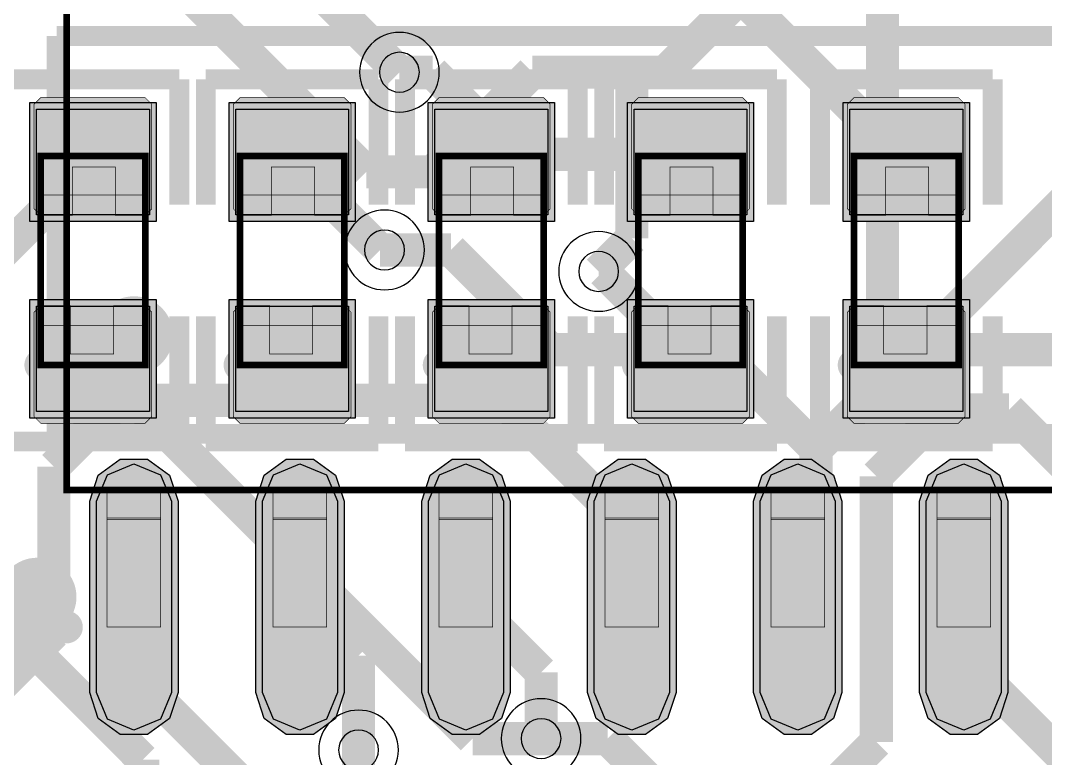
# Model space of a CAD drawing. Header units: millimetres. Extents: x -0.1 to 51.1, y -7.6 to 37.6.
# Drawn here: x 37.22 to 45.06, y 19.85 to 25.5 of the extents above; entities that cross this region are included whole.
import ezdxf

# ---------------------------------------------------------------- set-up
doc = ezdxf.new("R2010")
doc.units = ezdxf.units.MM
doc.header["$MEASUREMENT"] = 0
for name, color, linetype, true_color in [('Bottom-Layer', 7, 'Continuous', 0x0000ff), ('Bottom-Paste-Mask-Layer', 7, 'Continuous', 0x800000), ('Bottom-Silkscreen-Layer', 7, 'Continuous', 0x66cc33), ('Bottom-Solder-Mask-Layer', 7, 'Continuous', 0xaa00ff), ('Component-Marking-Layer', 7, 'Continuous', 0x66ffcc), ('Component-Shape-Layer', 7, 'Continuous', 0x00cccc), ('Document-Layer', 7, 'Continuous', 0xffffff), ('Hole-Layer', 7, 'Continuous', 0x222222), ('Multi-Layer', 7, 'Continuous', 0xc0c0c0), ('Pin-Floating-Layer', 7, 'Continuous', 0xff99ff), ('Pin-Soldering-Layer', 7, 'Continuous', 0xcc9999), ('Top-Layer', 7, 'Continuous', 0xff0000), ('Top-Paste-Mask-Layer', 7, 'Continuous', 0x808080), ('Top-Silkscreen-Layer', 7, 'Continuous', 0xffcc00), ('Top-Solder-Mask-Layer', 7, 'Continuous', 0x800080)]:
    doc.layers.add(name, color=color, linetype=linetype, true_color=true_color)

msp = doc.modelspace()

# ---------------------------------------------------------------- hatches: boundary and pattern name
at = {"layer": 'Bottom-Layer'}
for points in [[(38.2063, 24.0125), (37.3423, 24.0125), (37.3423, 24.819), (38.2063, 24.819)], [(39.7303, 24.0125), (38.8663, 24.0125), (38.8663, 24.819), (39.7303, 24.819)], [(41.2543, 24.0125), (40.3903, 24.0125), (40.3903, 24.819), (41.2543, 24.819)], [(42.7783, 24.0125), (41.9143, 24.0125), (41.9143, 24.819), (42.7783, 24.819)], [(44.4293, 24.0125), (43.5653, 24.0125), (43.5653, 24.819), (44.4293, 24.819)], [(38.2063, 22.5058), (37.3423, 22.5058), (37.3423, 23.3123), (38.2063, 23.3123)], [(39.7303, 22.5058), (38.8663, 22.5058), (38.8663, 23.3123), (39.7303, 23.3123)], [(41.2543, 22.5058), (40.3903, 22.5058), (40.3903, 23.3123), (41.2543, 23.3123)], [(42.7783, 22.5058), (41.9143, 22.5058), (41.9143, 23.3123), (42.7783, 23.3123)], [(44.4293, 22.5058), (43.5653, 22.5058), (43.5653, 23.3123), (44.4293, 23.3123)]]:
    msp.add_hatch(color=256, dxfattribs=at).paths.add_polyline_path(points)
at = {"layer": 'Bottom-Paste-Mask-Layer'}
for points in [[(38.2243, 24.8574), (38.2243, 24.0574), (38.1743, 24.0074), (37.9463, 24.0074), (37.9463, 24.3774), (37.6163, 24.3774), (37.6163, 24.0074), (37.3743, 24.0074), (37.3243, 24.0574), (37.3243, 24.8574), (37.3743, 24.9074), (38.1743, 24.9074)], [(38.2243, 24.8574), (38.2243, 24.0574), (38.1743, 24.0074), (37.9463, 24.0074), (37.9463, 24.3774), (37.6163, 24.3774), (37.6163, 24.0074), (37.3743, 24.0074), (37.3243, 24.0574), (37.3243, 24.8574), (37.3743, 24.9074), (38.1743, 24.9074)], [(39.7483, 24.8574), (39.7483, 24.0574), (39.6983, 24.0074), (39.4703, 24.0074), (39.4703, 24.3774), (39.1403, 24.3774), (39.1403, 24.0074), (38.8983, 24.0074), (38.8483, 24.0574), (38.8483, 24.8574), (38.8983, 24.9074), (39.6983, 24.9074)], [(39.7483, 24.8574), (39.7483, 24.0574), (39.6983, 24.0074), (39.4703, 24.0074), (39.4703, 24.3774), (39.1403, 24.3774), (39.1403, 24.0074), (38.8983, 24.0074), (38.8483, 24.0574), (38.8483, 24.8574), (38.8983, 24.9074), (39.6983, 24.9074)], [(41.2723, 24.8574), (41.2723, 24.0574), (41.2223, 24.0074), (40.9943, 24.0074), (40.9943, 24.3774), (40.6643, 24.3774), (40.6643, 24.0074), (40.4223, 24.0074), (40.3723, 24.0574), (40.3723, 24.8574), (40.4223, 24.9074), (41.2223, 24.9074)], [(41.2723, 24.8574), (41.2723, 24.0574), (41.2223, 24.0074), (40.9943, 24.0074), (40.9943, 24.3774), (40.6643, 24.3774), (40.6643, 24.0074), (40.4223, 24.0074), (40.3723, 24.0574), (40.3723, 24.8574), (40.4223, 24.9074), (41.2223, 24.9074)], [(42.7963, 24.8574), (42.7963, 24.0574), (42.7463, 24.0074), (42.5183, 24.0074), (42.5183, 24.3774), (42.1883, 24.3774), (42.1883, 24.0074), (41.9463, 24.0074), (41.8963, 24.0574), (41.8963, 24.8574), (41.9463, 24.9074), (42.7463, 24.9074)], [(42.7963, 24.8574), (42.7963, 24.0574), (42.7463, 24.0074), (42.5183, 24.0074), (42.5183, 24.3774), (42.1883, 24.3774), (42.1883, 24.0074), (41.9463, 24.0074), (41.8963, 24.0574), (41.8963, 24.8574), (41.9463, 24.9074), (42.7463, 24.9074)], [(44.4473, 24.8574), (44.4473, 24.0574), (44.3973, 24.0074), (44.1693, 24.0074), (44.1693, 24.3774), (43.8393, 24.3774), (43.8393, 24.0074), (43.5973, 24.0074), (43.5473, 24.0574), (43.5473, 24.8574), (43.5973, 24.9074), (44.3973, 24.9074)], [(44.4473, 24.8574), (44.4473, 24.0574), (44.3973, 24.0074), (44.1693, 24.0074), (44.1693, 24.3774), (43.8393, 24.3774), (43.8393, 24.0074), (43.5973, 24.0074), (43.5473, 24.0574), (43.5473, 24.8574), (43.5973, 24.9074), (44.3973, 24.9074)], [(37.3243, 22.4674), (37.3243, 23.2674), (37.3743, 23.3174), (37.6023, 23.3174), (37.6023, 22.9474), (37.9323, 22.9474), (37.9323, 23.3174), (38.1743, 23.3174), (38.2243, 23.2674), (38.2243, 22.4674), (38.1743, 22.4174), (37.3743, 22.4174)], [(37.3243, 22.4674), (37.3243, 23.2674), (37.3743, 23.3174), (37.6023, 23.3174), (37.6023, 22.9474), (37.9323, 22.9474), (37.9323, 23.3174), (38.1743, 23.3174), (38.2243, 23.2674), (38.2243, 22.4674), (38.1743, 22.4174), (37.3743, 22.4174)], [(38.8483, 22.4674), (38.8483, 23.2674), (38.8983, 23.3174), (39.1263, 23.3174), (39.1263, 22.9474), (39.4563, 22.9474), (39.4563, 23.3174), (39.6983, 23.3174), (39.7483, 23.2674), (39.7483, 22.4674), (39.6983, 22.4174), (38.8983, 22.4174)], [(38.8483, 22.4674), (38.8483, 23.2674), (38.8983, 23.3174), (39.1263, 23.3174), (39.1263, 22.9474), (39.4563, 22.9474), (39.4563, 23.3174), (39.6983, 23.3174), (39.7483, 23.2674), (39.7483, 22.4674), (39.6983, 22.4174), (38.8983, 22.4174)], [(40.3723, 22.4674), (40.3723, 23.2674), (40.4223, 23.3174), (40.6503, 23.3174), (40.6503, 22.9474), (40.9803, 22.9474), (40.9803, 23.3174), (41.2223, 23.3174), (41.2723, 23.2674), (41.2723, 22.4674), (41.2223, 22.4174), (40.4223, 22.4174)], [(40.3723, 22.4674), (40.3723, 23.2674), (40.4223, 23.3174), (40.6503, 23.3174), (40.6503, 22.9474), (40.9803, 22.9474), (40.9803, 23.3174), (41.2223, 23.3174), (41.2723, 23.2674), (41.2723, 22.4674), (41.2223, 22.4174), (40.4223, 22.4174)], [(41.8963, 22.4674), (41.8963, 23.2674), (41.9463, 23.3174), (42.1743, 23.3174), (42.1743, 22.9474), (42.5043, 22.9474), (42.5043, 23.3174), (42.7463, 23.3174), (42.7963, 23.2674), (42.7963, 22.4674), (42.7463, 22.4174), (41.9463, 22.4174)], [(41.8963, 22.4674), (41.8963, 23.2674), (41.9463, 23.3174), (42.1743, 23.3174), (42.1743, 22.9474), (42.5043, 22.9474), (42.5043, 23.3174), (42.7463, 23.3174), (42.7963, 23.2674), (42.7963, 22.4674), (42.7463, 22.4174), (41.9463, 22.4174)], [(43.5473, 22.4674), (43.5473, 23.2674), (43.5973, 23.3174), (43.8253, 23.3174), (43.8253, 22.9474), (44.1553, 22.9474), (44.1553, 23.3174), (44.3973, 23.3174), (44.4473, 23.2674), (44.4473, 22.4674), (44.3973, 22.4174), (43.5973, 22.4174)], [(43.5473, 22.4674), (43.5473, 23.2674), (43.5973, 23.3174), (43.8253, 23.3174), (43.8253, 22.9474), (44.1553, 22.9474), (44.1553, 23.3174), (44.3973, 23.3174), (44.4473, 23.2674), (44.4473, 22.4674), (44.3973, 22.4174), (43.5973, 22.4174)]]:
    msp.add_hatch(color=256, dxfattribs=at).paths.add_polyline_path(points)
at = {"layer": 'Bottom-Solder-Mask-Layer'}
for points in [[(38.2571, 23.9617), (37.2915, 23.9617), (37.2915, 24.8698), (38.2571, 24.8698)], [(39.7811, 23.9617), (38.8155, 23.9617), (38.8155, 24.8698), (39.7811, 24.8698)], [(41.3051, 23.9617), (40.3395, 23.9617), (40.3395, 24.8698), (41.3051, 24.8698)], [(42.8291, 23.9617), (41.8635, 23.9617), (41.8635, 24.8698), (42.8291, 24.8698)], [(44.4801, 23.9617), (43.5145, 23.9617), (43.5145, 24.8698), (44.4801, 24.8698)], [(38.2571, 22.455), (37.2915, 22.455), (37.2915, 23.3631), (38.2571, 23.3631)], [(39.7811, 22.455), (38.8155, 22.455), (38.8155, 23.3631), (39.7811, 23.3631)], [(41.3051, 22.455), (40.3395, 22.455), (40.3395, 23.3631), (41.3051, 23.3631)], [(42.8291, 22.455), (41.8635, 22.455), (41.8635, 23.3631), (42.8291, 23.3631)], [(44.4801, 22.455), (43.5145, 22.455), (43.5145, 23.3631), (44.4801, 23.3631)]]:
    msp.add_hatch(color=256, dxfattribs=at).paths.add_polyline_path(points)
at = {"layer": 'Component-Marking-Layer'}
for points in [[(37.3143, 22.8623, 1), (37.4342, 22.8623, 1)], [(37.3143, 22.8623, 1), (37.4342, 22.8623, 1)], [(38.8383, 22.8623, 1), (38.9582, 22.8623, 1)], [(38.8383, 22.8623, 1), (38.9582, 22.8623, 1)], [(40.3623, 22.8623, 1), (40.4822, 22.8623, 1)], [(40.3623, 22.8623, 1), (40.4822, 22.8623, 1)], [(41.8863, 22.8623, 1), (42.0062, 22.8623, 1)], [(41.8863, 22.8623, 1), (42.0062, 22.8623, 1)], [(43.5373, 22.8623, 1), (43.6572, 22.8623, 1)], [(43.5373, 22.8623, 1), (43.6572, 22.8623, 1)], [(37.5123, 20.8574, 1), (37.6322, 20.8574, 1)], [(37.5123, 20.8574, 1), (37.6322, 20.8574, 1)]]:
    msp.add_hatch(color=256, dxfattribs=at).paths.add_polyline_path(points)
at = {"layer": 'Pin-Floating-Layer'}
for points in [[(37.8824, 21.6824), (37.8824, 21.9174), (38.2924, 21.9174), (38.2924, 21.6824)], [(37.8824, 21.6824), (37.8824, 21.9174), (38.2924, 21.9174), (38.2924, 21.6824)], [(39.1524, 21.6824), (39.1524, 21.9174), (39.5624, 21.9174), (39.5624, 21.6824)], [(39.1524, 21.6824), (39.1524, 21.9174), (39.5624, 21.9174), (39.5624, 21.6824)], [(40.4224, 21.6824), (40.4224, 21.9174), (40.8324, 21.9174), (40.8324, 21.6824)], [(40.4224, 21.6824), (40.4224, 21.9174), (40.8324, 21.9174), (40.8324, 21.6824)], [(41.6924, 21.6824), (41.6924, 21.9174), (42.1024, 21.9174), (42.1024, 21.6824)], [(41.6924, 21.6824), (41.6924, 21.9174), (42.1024, 21.9174), (42.1024, 21.6824)], [(42.9624, 21.6824), (42.9624, 21.9174), (43.3724, 21.9174), (43.3724, 21.6824)], [(42.9624, 21.6824), (42.9624, 21.9174), (43.3724, 21.9174), (43.3724, 21.6824)], [(44.2324, 21.6824), (44.2324, 21.9174), (44.6424, 21.9174), (44.6424, 21.6824)], [(44.2324, 21.6824), (44.2324, 21.9174), (44.6424, 21.9174), (44.6424, 21.6824)]]:
    msp.add_hatch(color=256, dxfattribs=at).paths.add_polyline_path(points)
at = {"layer": 'Pin-Soldering-Layer'}
for points in [[(37.3743, 24.4624), (38.1743, 24.4624), (38.1743, 24.1624), (37.3743, 24.1624)], [(37.3743, 24.4624), (38.1743, 24.4624), (38.1743, 24.1624), (37.3743, 24.1624)], [(38.8983, 24.4624), (39.6983, 24.4624), (39.6983, 24.1624), (38.8983, 24.1624)], [(38.8983, 24.4624), (39.6983, 24.4624), (39.6983, 24.1624), (38.8983, 24.1624)], [(40.4223, 24.4624), (41.2223, 24.4624), (41.2223, 24.1624), (40.4223, 24.1624)], [(40.4223, 24.4624), (41.2223, 24.4624), (41.2223, 24.1624), (40.4223, 24.1624)], [(41.9463, 24.4624), (42.7463, 24.4624), (42.7463, 24.1624), (41.9463, 24.1624)], [(41.9463, 24.4624), (42.7463, 24.4624), (42.7463, 24.1624), (41.9463, 24.1624)], [(43.5973, 24.4624), (44.3973, 24.4624), (44.3973, 24.1624), (43.5973, 24.1624)], [(43.5973, 24.4624), (44.3973, 24.4624), (44.3973, 24.1624), (43.5973, 24.1624)], [(37.3743, 22.8624), (38.1743, 22.8624), (38.1743, 23.1624), (37.3743, 23.1624)], [(37.3743, 22.8624), (38.1743, 22.8624), (38.1743, 23.1624), (37.3743, 23.1624)], [(38.8983, 22.8624), (39.6983, 22.8624), (39.6983, 23.1624), (38.8983, 23.1624)], [(38.8983, 22.8624), (39.6983, 22.8624), (39.6983, 23.1624), (38.8983, 23.1624)], [(40.4223, 22.8624), (41.2223, 22.8624), (41.2223, 23.1624), (40.4223, 23.1624)], [(40.4223, 22.8624), (41.2223, 22.8624), (41.2223, 23.1624), (40.4223, 23.1624)], [(41.9463, 22.8624), (42.7463, 22.8624), (42.7463, 23.1624), (41.9463, 23.1624)], [(41.9463, 22.8624), (42.7463, 22.8624), (42.7463, 23.1624), (41.9463, 23.1624)], [(43.5973, 22.8624), (44.3973, 22.8624), (44.3973, 23.1624), (43.5973, 23.1624)], [(43.5973, 22.8624), (44.3973, 22.8624), (44.3973, 23.1624), (43.5973, 23.1624)], [(37.8824, 20.8574), (37.8824, 21.6924), (38.2924, 21.6924), (38.2924, 20.8574)], [(37.8824, 20.8574), (37.8824, 21.6924), (38.2924, 21.6924), (38.2924, 20.8574)], [(39.1524, 20.8574), (39.1524, 21.6924), (39.5624, 21.6924), (39.5624, 20.8574)], [(39.1524, 20.8574), (39.1524, 21.6924), (39.5624, 21.6924), (39.5624, 20.8574)], [(40.4224, 20.8574), (40.4224, 21.6924), (40.8324, 21.6924), (40.8324, 20.8574)], [(40.4224, 20.8574), (40.4224, 21.6924), (40.8324, 21.6924), (40.8324, 20.8574)], [(41.6924, 20.8574), (41.6924, 21.6924), (42.1024, 21.6924), (42.1024, 20.8574)], [(41.6924, 20.8574), (41.6924, 21.6924), (42.1024, 21.6924), (42.1024, 20.8574)], [(42.9624, 20.8574), (42.9624, 21.6924), (43.3724, 21.6924), (43.3724, 20.8574)], [(42.9624, 20.8574), (42.9624, 21.6924), (43.3724, 21.6924), (43.3724, 20.8574)], [(44.2324, 20.8574), (44.2324, 21.6924), (44.6424, 21.6924), (44.6424, 20.8574)], [(44.2324, 20.8574), (44.2324, 21.6924), (44.6424, 21.6924), (44.6424, 20.8574)]]:
    msp.add_hatch(color=256, dxfattribs=at).paths.add_polyline_path(points)
at = {"layer": 'Top-Layer'}
for points in [[(38.3744, 20.3563), (38.2903, 20.1533), (38.0874, 20.0693), (37.8844, 20.1533), (37.8004, 20.3563), (37.8004, 21.8203), (37.8844, 22.0232), (38.0874, 22.1073), (38.2903, 22.0232), (38.3744, 21.8203)], [(39.6444, 20.3563), (39.5603, 20.1533), (39.3574, 20.0693), (39.1544, 20.1533), (39.0704, 20.3563), (39.0704, 21.8203), (39.1544, 22.0232), (39.3574, 22.1073), (39.5603, 22.0232), (39.6444, 21.8203)], [(40.9144, 20.3563), (40.8303, 20.1533), (40.6274, 20.0693), (40.4245, 20.1533), (40.3404, 20.3563), (40.3404, 21.8203), (40.4245, 22.0232), (40.6274, 22.1073), (40.8303, 22.0232), (40.9144, 21.8203)], [(42.1844, 20.3563), (42.1003, 20.1533), (41.8974, 20.0693), (41.6945, 20.1533), (41.6104, 20.3563), (41.6104, 21.8203), (41.6945, 22.0232), (41.8974, 22.1073), (42.1003, 22.0232), (42.1844, 21.8203)], [(43.4544, 20.3563), (43.3703, 20.1533), (43.1674, 20.0693), (42.9645, 20.1533), (42.8804, 20.3563), (42.8804, 21.8203), (42.9645, 22.0232), (43.1674, 22.1073), (43.3703, 22.0232), (43.4544, 21.8203)], [(44.7244, 20.3563), (44.6403, 20.1533), (44.4374, 20.0693), (44.2345, 20.1533), (44.1504, 20.3563), (44.1504, 21.8203), (44.2345, 22.0232), (44.4374, 22.1073), (44.6403, 22.0232), (44.7244, 21.8203)]]:
    msp.add_hatch(color=256, dxfattribs=at).paths.add_polyline_path(points)
at = {"layer": 'Top-Paste-Mask-Layer'}
for points in [[(38.3744, 20.3563), (38.2903, 20.1533), (38.0874, 20.0693), (37.8844, 20.1533), (37.8004, 20.3563), (37.8004, 21.8203), (37.8844, 22.0232), (38.0874, 22.1073), (38.2903, 22.0232), (38.3744, 21.8203)], [(39.6444, 20.3563), (39.5603, 20.1533), (39.3574, 20.0693), (39.1544, 20.1533), (39.0704, 20.3563), (39.0704, 21.8203), (39.1544, 22.0232), (39.3574, 22.1073), (39.5603, 22.0232), (39.6444, 21.8203)], [(40.9144, 20.3563), (40.8303, 20.1533), (40.6274, 20.0693), (40.4245, 20.1533), (40.3404, 20.3563), (40.3404, 21.8203), (40.4245, 22.0232), (40.6274, 22.1073), (40.8303, 22.0232), (40.9144, 21.8203)], [(42.1844, 20.3563), (42.1003, 20.1533), (41.8974, 20.0693), (41.6945, 20.1533), (41.6104, 20.3563), (41.6104, 21.8203), (41.6945, 22.0232), (41.8974, 22.1073), (42.1003, 22.0232), (42.1844, 21.8203)], [(43.4544, 20.3563), (43.3703, 20.1533), (43.1674, 20.0693), (42.9645, 20.1533), (42.8804, 20.3563), (42.8804, 21.8203), (42.9645, 22.0232), (43.1674, 22.1073), (43.3703, 22.0232), (43.4544, 21.8203)], [(44.7244, 20.3563), (44.6403, 20.1533), (44.4374, 20.0693), (44.2345, 20.1533), (44.1504, 20.3563), (44.1504, 21.8203), (44.2345, 22.0232), (44.4374, 22.1073), (44.6403, 22.0232), (44.7244, 21.8203)]]:
    msp.add_hatch(color=256, dxfattribs=at).paths.add_polyline_path(points)
at = {"layer": 'Top-Solder-Mask-Layer'}
for points in [[(38.4254, 20.3563), (38.3608, 20.1576), (38.1918, 20.0348), (37.9829, 20.0348), (37.8139, 20.1576), (37.7494, 20.3563), (37.7494, 21.8203), (37.8139, 22.0189), (37.9829, 22.1417), (38.1918, 22.1417), (38.3608, 22.0189), (38.4254, 21.8203)], [(39.6954, 20.3563), (39.6308, 20.1576), (39.4618, 20.0348), (39.2529, 20.0348), (39.0839, 20.1576), (39.0194, 20.3563), (39.0194, 21.8203), (39.0839, 22.0189), (39.2529, 22.1417), (39.4618, 22.1417), (39.6308, 22.0189), (39.6954, 21.8203)], [(40.9654, 20.3563), (40.9008, 20.1576), (40.7318, 20.0348), (40.5229, 20.0348), (40.3539, 20.1576), (40.2894, 20.3563), (40.2894, 21.8203), (40.3539, 22.0189), (40.5229, 22.1417), (40.7318, 22.1417), (40.9008, 22.0189), (40.9654, 21.8203)], [(42.2354, 20.3563), (42.1708, 20.1576), (42.0018, 20.0348), (41.7929, 20.0348), (41.6239, 20.1576), (41.5594, 20.3563), (41.5594, 21.8203), (41.6239, 22.0189), (41.7929, 22.1417), (42.0018, 22.1417), (42.1708, 22.0189), (42.2354, 21.8203)], [(43.5054, 20.3563), (43.4408, 20.1576), (43.2718, 20.0348), (43.0629, 20.0348), (42.8939, 20.1576), (42.8294, 20.3563), (42.8294, 21.8203), (42.8939, 22.0189), (43.0629, 22.1417), (43.2718, 22.1417), (43.4408, 22.0189), (43.5054, 21.8203)], [(44.7754, 20.3563), (44.7108, 20.1576), (44.5418, 20.0348), (44.3329, 20.0348), (44.1639, 20.1576), (44.0994, 20.3563), (44.0994, 21.8203), (44.1639, 22.0189), (44.3329, 22.1417), (44.5418, 22.1417), (44.7108, 22.0189), (44.7754, 21.8203)]]:
    msp.add_hatch(color=256, dxfattribs=at).paths.add_polyline_path(points)

# ---------------------------------------------------------------- linework, layer by layer
at = {"layer": 'Bottom-Layer', "const_width": 0.254}
for points in [[(42.251, 26.1621), (43.9973, 24.4158)], [(47.2441, 26.1559), (43.9973, 22.9091)], [(40.1194, 25.1025), (40.3734, 25.1025)], [(40.3734, 25.1025), (40.8814, 24.5945)], [(40.8814, 24.5945), (40.8814, 24.4749)], [(40.8814, 24.4749), (40.8223, 24.4158)], [(40.8814, 24.4749), (42.2872, 24.4749)], [(42.2872, 24.4749), (42.3463, 24.4158)], [(35.8693, 22.5108), (37.7743, 24.4158)], [(39.9715, 23.7426), (39.2983, 24.4158)], [(40.0051, 23.7426), (39.9715, 23.7426)], [(41.6434, 23.5785), (41.6769, 23.5785)], [(41.6769, 23.5785), (42.3463, 22.9091)], [(40.679, 20.0044), (37.7743, 22.9091)], [(38.1553, 19.8438), (35.8693, 22.1298)], [(41.2033, 20.0044), (40.679, 20.0044)], [(41.7113, 20.0044), (41.2033, 20.0044)], [(42.4733, 19.2424), (41.7113, 20.0044)], [(39.8063, 19.9174), (39.8063, 19.0818)], [(38.1553, 19.0818), (38.1553, 19.8438)]]:
    msp.add_lwpolyline(points, dxfattribs=at)
at = {"layer": 'Bottom-Layer'}
for points in [[(38.2063, 24.0125), (37.3423, 24.0125), (37.3423, 24.819), (38.2063, 24.819)], [(39.7303, 24.0125), (38.8663, 24.0125), (38.8663, 24.819), (39.7303, 24.819)], [(41.2543, 24.0125), (40.3903, 24.0125), (40.3903, 24.819), (41.2543, 24.819)], [(42.7783, 24.0125), (41.9143, 24.0125), (41.9143, 24.819), (42.7783, 24.819)], [(44.4293, 24.0125), (43.5653, 24.0125), (43.5653, 24.819), (44.4293, 24.819)], [(38.2063, 22.5058), (37.3423, 22.5058), (37.3423, 23.3123), (38.2063, 23.3123)], [(39.7303, 22.5058), (38.8663, 22.5058), (38.8663, 23.3123), (39.7303, 23.3123)], [(41.2543, 22.5058), (40.3903, 22.5058), (40.3903, 23.3123), (41.2543, 23.3123)], [(42.7783, 22.5058), (41.9143, 22.5058), (41.9143, 23.3123), (42.7783, 23.3123)], [(44.4293, 22.5058), (43.5653, 22.5058), (43.5653, 23.3123), (44.4293, 23.3123)]]:
    msp.add_lwpolyline(points, close=True, dxfattribs=at)
at = {"layer": 'Bottom-Paste-Mask-Layer', "const_width": 0.00508}
for points in [[(38.2243, 24.8574), (38.2243, 24.0574), (38.1743, 24.0074), (37.9463, 24.0074), (37.9463, 24.3774), (37.6163, 24.3774), (37.6163, 24.0074), (37.3743, 24.0074), (37.3243, 24.0574), (37.3243, 24.8574), (37.3743, 24.9074), (38.1743, 24.9074)], [(38.2243, 24.8574), (38.2243, 24.0574), (38.1743, 24.0074), (37.9463, 24.0074), (37.9463, 24.3774), (37.6163, 24.3774), (37.6163, 24.0074), (37.3743, 24.0074), (37.3243, 24.0574), (37.3243, 24.8574), (37.3743, 24.9074), (38.1743, 24.9074)], [(39.7483, 24.8574), (39.7483, 24.0574), (39.6983, 24.0074), (39.4703, 24.0074), (39.4703, 24.3774), (39.1403, 24.3774), (39.1403, 24.0074), (38.8983, 24.0074), (38.8483, 24.0574), (38.8483, 24.8574), (38.8983, 24.9074), (39.6983, 24.9074)], [(39.7483, 24.8574), (39.7483, 24.0574), (39.6983, 24.0074), (39.4703, 24.0074), (39.4703, 24.3774), (39.1403, 24.3774), (39.1403, 24.0074), (38.8983, 24.0074), (38.8483, 24.0574), (38.8483, 24.8574), (38.8983, 24.9074), (39.6983, 24.9074)], [(41.2723, 24.8574), (41.2723, 24.0574), (41.2223, 24.0074), (40.9943, 24.0074), (40.9943, 24.3774), (40.6643, 24.3774), (40.6643, 24.0074), (40.4223, 24.0074), (40.3723, 24.0574), (40.3723, 24.8574), (40.4223, 24.9074), (41.2223, 24.9074)], [(41.2723, 24.8574), (41.2723, 24.0574), (41.2223, 24.0074), (40.9943, 24.0074), (40.9943, 24.3774), (40.6643, 24.3774), (40.6643, 24.0074), (40.4223, 24.0074), (40.3723, 24.0574), (40.3723, 24.8574), (40.4223, 24.9074), (41.2223, 24.9074)], [(42.7963, 24.8574), (42.7963, 24.0574), (42.7463, 24.0074), (42.5183, 24.0074), (42.5183, 24.3774), (42.1883, 24.3774), (42.1883, 24.0074), (41.9463, 24.0074), (41.8963, 24.0574), (41.8963, 24.8574), (41.9463, 24.9074), (42.7463, 24.9074)], [(42.7963, 24.8574), (42.7963, 24.0574), (42.7463, 24.0074), (42.5183, 24.0074), (42.5183, 24.3774), (42.1883, 24.3774), (42.1883, 24.0074), (41.9463, 24.0074), (41.8963, 24.0574), (41.8963, 24.8574), (41.9463, 24.9074), (42.7463, 24.9074)], [(44.4473, 24.8574), (44.4473, 24.0574), (44.3973, 24.0074), (44.1693, 24.0074), (44.1693, 24.3774), (43.8393, 24.3774), (43.8393, 24.0074), (43.5973, 24.0074), (43.5473, 24.0574), (43.5473, 24.8574), (43.5973, 24.9074), (44.3973, 24.9074)], [(44.4473, 24.8574), (44.4473, 24.0574), (44.3973, 24.0074), (44.1693, 24.0074), (44.1693, 24.3774), (43.8393, 24.3774), (43.8393, 24.0074), (43.5973, 24.0074), (43.5473, 24.0574), (43.5473, 24.8574), (43.5973, 24.9074), (44.3973, 24.9074)], [(37.3243, 22.4674), (37.3243, 23.2674), (37.3743, 23.3174), (37.6023, 23.3174), (37.6023, 22.9474), (37.9323, 22.9474), (37.9323, 23.3174), (38.1743, 23.3174), (38.2243, 23.2674), (38.2243, 22.4674), (38.1743, 22.4174), (37.3743, 22.4174)], [(37.3243, 22.4674), (37.3243, 23.2674), (37.3743, 23.3174), (37.6023, 23.3174), (37.6023, 22.9474), (37.9323, 22.9474), (37.9323, 23.3174), (38.1743, 23.3174), (38.2243, 23.2674), (38.2243, 22.4674), (38.1743, 22.4174), (37.3743, 22.4174)], [(38.8483, 22.4674), (38.8483, 23.2674), (38.8983, 23.3174), (39.1263, 23.3174), (39.1263, 22.9474), (39.4563, 22.9474), (39.4563, 23.3174), (39.6983, 23.3174), (39.7483, 23.2674), (39.7483, 22.4674), (39.6983, 22.4174), (38.8983, 22.4174)], [(38.8483, 22.4674), (38.8483, 23.2674), (38.8983, 23.3174), (39.1263, 23.3174), (39.1263, 22.9474), (39.4563, 22.9474), (39.4563, 23.3174), (39.6983, 23.3174), (39.7483, 23.2674), (39.7483, 22.4674), (39.6983, 22.4174), (38.8983, 22.4174)], [(40.3723, 22.4674), (40.3723, 23.2674), (40.4223, 23.3174), (40.6503, 23.3174), (40.6503, 22.9474), (40.9803, 22.9474), (40.9803, 23.3174), (41.2223, 23.3174), (41.2723, 23.2674), (41.2723, 22.4674), (41.2223, 22.4174), (40.4223, 22.4174)], [(40.3723, 22.4674), (40.3723, 23.2674), (40.4223, 23.3174), (40.6503, 23.3174), (40.6503, 22.9474), (40.9803, 22.9474), (40.9803, 23.3174), (41.2223, 23.3174), (41.2723, 23.2674), (41.2723, 22.4674), (41.2223, 22.4174), (40.4223, 22.4174)], [(41.8963, 22.4674), (41.8963, 23.2674), (41.9463, 23.3174), (42.1743, 23.3174), (42.1743, 22.9474), (42.5043, 22.9474), (42.5043, 23.3174), (42.7463, 23.3174), (42.7963, 23.2674), (42.7963, 22.4674), (42.7463, 22.4174), (41.9463, 22.4174)], [(41.8963, 22.4674), (41.8963, 23.2674), (41.9463, 23.3174), (42.1743, 23.3174), (42.1743, 22.9474), (42.5043, 22.9474), (42.5043, 23.3174), (42.7463, 23.3174), (42.7963, 23.2674), (42.7963, 22.4674), (42.7463, 22.4174), (41.9463, 22.4174)], [(43.5473, 22.4674), (43.5473, 23.2674), (43.5973, 23.3174), (43.8253, 23.3174), (43.8253, 22.9474), (44.1553, 22.9474), (44.1553, 23.3174), (44.3973, 23.3174), (44.4473, 23.2674), (44.4473, 22.4674), (44.3973, 22.4174), (43.5973, 22.4174)], [(43.5473, 22.4674), (43.5473, 23.2674), (43.5973, 23.3174), (43.8253, 23.3174), (43.8253, 22.9474), (44.1553, 22.9474), (44.1553, 23.3174), (44.3973, 23.3174), (44.4473, 23.2674), (44.4473, 22.4674), (44.3973, 22.4174), (43.5973, 22.4174)]]:
    msp.add_lwpolyline(points, close=True, dxfattribs=at)
at = {"layer": 'Bottom-Silkscreen-Layer', "const_width": 0.1524}
for points in [[(37.1137, 25.0475), (38.4349, 25.0475)], [(37.1137, 25.0475), (38.4349, 25.0475)], [(38.4349, 25.0475), (38.4349, 24.0886)], [(38.4349, 25.0475), (38.4349, 24.0886)], [(38.6377, 24.0886), (38.6377, 25.0475)], [(38.6377, 25.0475), (39.9589, 25.0475)], [(38.6377, 24.0886), (38.6377, 25.0475)], [(38.6377, 25.0475), (39.9589, 25.0475)], [(39.9589, 25.0475), (39.9589, 24.0886)], [(39.9589, 25.0475), (39.9589, 24.0886)], [(40.1617, 24.0886), (40.1617, 25.0475)], [(40.1617, 25.0475), (41.4829, 25.0475)], [(40.1617, 24.0886), (40.1617, 25.0475)], [(40.1617, 25.0475), (41.4829, 25.0475)], [(41.4829, 25.0475), (41.4829, 24.0886)], [(41.4829, 25.0475), (41.4829, 24.0886)], [(41.6857, 24.0886), (41.6857, 25.0475)], [(41.6857, 25.0475), (43.0069, 25.0475)], [(41.6857, 24.0886), (41.6857, 25.0475)], [(41.6857, 25.0475), (43.0069, 25.0475)], [(43.0069, 25.0475), (43.0069, 24.0886)], [(43.0069, 25.0475), (43.0069, 24.0886)], [(43.3367, 24.0886), (43.3367, 25.0475)], [(43.3367, 25.0475), (44.6579, 25.0475)], [(43.3367, 24.0886), (43.3367, 25.0475)], [(43.3367, 25.0475), (44.6579, 25.0475)], [(44.6579, 25.0475), (44.6579, 24.0886)], [(44.6579, 25.0475), (44.6579, 24.0886)], [(38.4349, 22.2773), (38.4349, 23.2362)], [(38.4349, 22.2773), (38.4349, 23.2362)], [(38.6377, 23.2362), (38.6377, 22.2773)], [(38.6377, 23.2362), (38.6377, 22.2773)], [(39.9589, 22.2773), (39.9589, 23.2362)], [(39.9589, 22.2773), (39.9589, 23.2362)], [(40.1617, 23.2362), (40.1617, 22.2773)], [(40.1617, 23.2362), (40.1617, 22.2773)], [(41.4829, 22.2773), (41.4829, 23.2362)], [(41.4829, 22.2773), (41.4829, 23.2362)], [(41.6857, 23.2362), (41.6857, 22.2773)], [(41.6857, 23.2362), (41.6857, 22.2773)], [(43.0069, 22.2773), (43.0069, 23.2362)], [(43.0069, 22.2773), (43.0069, 23.2362)], [(43.3367, 23.2362), (43.3367, 22.2773)], [(43.3367, 23.2362), (43.3367, 22.2773)], [(44.6579, 22.2773), (44.6579, 23.2362)], [(44.6579, 22.2773), (44.6579, 23.2362)], [(37.1137, 22.2773), (38.4349, 22.2773)], [(37.1137, 22.2773), (38.4349, 22.2773)], [(38.6377, 22.2773), (39.9589, 22.2773)], [(38.6377, 22.2773), (39.9589, 22.2773)], [(40.1617, 22.2773), (41.4829, 22.2773)], [(40.1617, 22.2773), (41.4829, 22.2773)], [(41.6857, 22.2773), (43.0069, 22.2773)], [(41.6857, 22.2773), (43.0069, 22.2773)], [(43.3367, 22.2773), (44.6579, 22.2773)], [(43.3367, 22.2773), (44.6579, 22.2773)]]:
    msp.add_lwpolyline(points, dxfattribs=at)
at = {"layer": 'Bottom-Solder-Mask-Layer'}
for points in [[(38.2571, 23.9617), (37.2915, 23.9617), (37.2915, 24.8698), (38.2571, 24.8698)], [(39.7811, 23.9617), (38.8155, 23.9617), (38.8155, 24.8698), (39.7811, 24.8698)], [(41.3051, 23.9617), (40.3395, 23.9617), (40.3395, 24.8698), (41.3051, 24.8698)], [(42.8291, 23.9617), (41.8635, 23.9617), (41.8635, 24.8698), (42.8291, 24.8698)], [(44.4801, 23.9617), (43.5145, 23.9617), (43.5145, 24.8698), (44.4801, 24.8698)], [(38.2571, 22.455), (37.2915, 22.455), (37.2915, 23.3631), (38.2571, 23.3631)], [(39.7811, 22.455), (38.8155, 22.455), (38.8155, 23.3631), (39.7811, 23.3631)], [(41.3051, 22.455), (40.3395, 22.455), (40.3395, 23.3631), (41.3051, 23.3631)], [(42.8291, 22.455), (41.8635, 22.455), (41.8635, 23.3631), (42.8291, 23.3631)], [(44.4801, 22.455), (43.5145, 22.455), (43.5145, 23.3631), (44.4801, 23.3631)]]:
    msp.add_lwpolyline(points, close=True, dxfattribs=at)
at = {"layer": 'Component-Marking-Layer', "const_width": 0.129}
for points in [[(37.3143, 22.8623, 1), (37.4342, 22.8623), (37.4342, 22.8623, 1), (37.3143, 22.8623)], [(37.3143, 22.8623, 1), (37.4342, 22.8623), (37.4342, 22.8623, 1), (37.3143, 22.8623)], [(38.8383, 22.8623, 1), (38.9582, 22.8623), (38.9582, 22.8623, 1), (38.8383, 22.8623)], [(38.8383, 22.8623, 1), (38.9582, 22.8623), (38.9582, 22.8623, 1), (38.8383, 22.8623)], [(40.3623, 22.8623, 1), (40.4822, 22.8623), (40.4822, 22.8623, 1), (40.3623, 22.8623)], [(40.3623, 22.8623, 1), (40.4822, 22.8623), (40.4822, 22.8623, 1), (40.3623, 22.8623)], [(41.8863, 22.8623, 1), (42.0062, 22.8623), (42.0062, 22.8623, 1), (41.8863, 22.8623)], [(41.8863, 22.8623, 1), (42.0062, 22.8623), (42.0062, 22.8623, 1), (41.8863, 22.8623)], [(43.5373, 22.8623, 1), (43.6572, 22.8623), (43.6572, 22.8623, 1), (43.5373, 22.8623)], [(43.5373, 22.8623, 1), (43.6572, 22.8623), (43.6572, 22.8623, 1), (43.5373, 22.8623)], [(37.5123, 20.8574, 1), (37.6322, 20.8574), (37.6322, 20.8574, 1), (37.5123, 20.8574)], [(37.5123, 20.8574, 1), (37.6322, 20.8574), (37.6322, 20.8574, 1), (37.5123, 20.8574)]]:
    msp.add_lwpolyline(points, format="xyb", dxfattribs=at)
at = {"layer": 'Component-Shape-Layer', "const_width": 0.0508}
for points in [[(37.5724, 21.9074), (37.5724, 25.8074), (46.2224, 25.8074), (46.2224, 21.9074)], [(37.5724, 21.9074), (37.5724, 25.8074), (46.2224, 25.8074), (46.2224, 21.9074)], [(37.3743, 22.8624), (38.1743, 22.8624), (38.1743, 24.4624), (37.3743, 24.4624)], [(37.3743, 22.8624), (38.1743, 22.8624), (38.1743, 24.4624), (37.3743, 24.4624)], [(38.8983, 22.8624), (39.6983, 22.8624), (39.6983, 24.4624), (38.8983, 24.4624)], [(38.8983, 22.8624), (39.6983, 22.8624), (39.6983, 24.4624), (38.8983, 24.4624)], [(40.4223, 22.8624), (41.2223, 22.8624), (41.2223, 24.4624), (40.4223, 24.4624)], [(40.4223, 22.8624), (41.2223, 22.8624), (41.2223, 24.4624), (40.4223, 24.4624)], [(41.9463, 22.8624), (42.7463, 22.8624), (42.7463, 24.4624), (41.9463, 24.4624)], [(41.9463, 22.8624), (42.7463, 22.8624), (42.7463, 24.4624), (41.9463, 24.4624)], [(43.5973, 22.8624), (44.3973, 22.8624), (44.3973, 24.4624), (43.5973, 24.4624)], [(43.5973, 22.8624), (44.3973, 22.8624), (44.3973, 24.4624), (43.5973, 24.4624)]]:
    msp.add_lwpolyline(points, close=True, dxfattribs=at)
at = {"layer": 'Document-Layer', "const_width": 0.3}
msp.add_lwpolyline([(37.9373, 20.4573, 1), (38.2375, 20.4573, 1)], format="xyb", close=True, dxfattribs=at)
msp.add_lwpolyline([(37.9373, 20.4573, 1), (38.2375, 20.4573, 1)], format="xyb", close=True, dxfattribs=at)
at = {"layer": 'Hole-Layer'}
for points in [[(39.9669, 25.1025, 1), (40.2719, 25.1025, 1)], [(39.8526, 23.7426, 1), (40.1576, 23.7426, 1)], [(41.4909, 23.5785, 1), (41.7959, 23.5785, 1)], [(41.0508, 20.0044, 1), (41.3558, 20.0044, 1)], [(39.6538, 19.9174, 1), (39.9588, 19.9174, 1)]]:
    msp.add_lwpolyline(points, format="xyb", close=True, dxfattribs=at)
at = {"layer": 'Multi-Layer'}
for points in [[(39.8144, 25.1025, 1), (40.4244, 25.1025, 1)], [(39.7001, 23.7426, 1), (40.3101, 23.7426, 1)], [(41.3384, 23.5785, 1), (41.9484, 23.5785, 1)], [(40.8983, 20.0044, 1), (41.5083, 20.0044, 1)], [(39.5013, 19.9174, 1), (40.1113, 19.9174, 1)]]:
    msp.add_lwpolyline(points, format="xyb", close=True, dxfattribs=at)
at = {"layer": 'Pin-Floating-Layer', "const_width": 0.00508}
for points in [[(37.8824, 21.6824), (37.8824, 21.9174), (38.2924, 21.9174), (38.2924, 21.6824)], [(37.8824, 21.6824), (37.8824, 21.9174), (38.2924, 21.9174), (38.2924, 21.6824)], [(39.1524, 21.6824), (39.1524, 21.9174), (39.5624, 21.9174), (39.5624, 21.6824)], [(39.1524, 21.6824), (39.1524, 21.9174), (39.5624, 21.9174), (39.5624, 21.6824)], [(40.4224, 21.6824), (40.4224, 21.9174), (40.8324, 21.9174), (40.8324, 21.6824)], [(40.4224, 21.6824), (40.4224, 21.9174), (40.8324, 21.9174), (40.8324, 21.6824)], [(41.6924, 21.6824), (41.6924, 21.9174), (42.1024, 21.9174), (42.1024, 21.6824)], [(41.6924, 21.6824), (41.6924, 21.9174), (42.1024, 21.9174), (42.1024, 21.6824)], [(42.9624, 21.6824), (42.9624, 21.9174), (43.3724, 21.9174), (43.3724, 21.6824)], [(42.9624, 21.6824), (42.9624, 21.9174), (43.3724, 21.9174), (43.3724, 21.6824)], [(44.2324, 21.6824), (44.2324, 21.9174), (44.6424, 21.9174), (44.6424, 21.6824)], [(44.2324, 21.6824), (44.2324, 21.9174), (44.6424, 21.9174), (44.6424, 21.6824)]]:
    msp.add_lwpolyline(points, close=True, dxfattribs=at)
at = {"layer": 'Pin-Soldering-Layer', "const_width": 0.00508}
for points in [[(37.3743, 24.4624), (38.1743, 24.4624), (38.1743, 24.1624), (37.3743, 24.1624)], [(37.3743, 24.4624), (38.1743, 24.4624), (38.1743, 24.1624), (37.3743, 24.1624)], [(38.8983, 24.4624), (39.6983, 24.4624), (39.6983, 24.1624), (38.8983, 24.1624)], [(38.8983, 24.4624), (39.6983, 24.4624), (39.6983, 24.1624), (38.8983, 24.1624)], [(40.4223, 24.4624), (41.2223, 24.4624), (41.2223, 24.1624), (40.4223, 24.1624)], [(40.4223, 24.4624), (41.2223, 24.4624), (41.2223, 24.1624), (40.4223, 24.1624)], [(41.9463, 24.4624), (42.7463, 24.4624), (42.7463, 24.1624), (41.9463, 24.1624)], [(41.9463, 24.4624), (42.7463, 24.4624), (42.7463, 24.1624), (41.9463, 24.1624)], [(43.5973, 24.4624), (44.3973, 24.4624), (44.3973, 24.1624), (43.5973, 24.1624)], [(43.5973, 24.4624), (44.3973, 24.4624), (44.3973, 24.1624), (43.5973, 24.1624)], [(37.3743, 22.8624), (38.1743, 22.8624), (38.1743, 23.1624), (37.3743, 23.1624)], [(37.3743, 22.8624), (38.1743, 22.8624), (38.1743, 23.1624), (37.3743, 23.1624)], [(38.8983, 22.8624), (39.6983, 22.8624), (39.6983, 23.1624), (38.8983, 23.1624)], [(38.8983, 22.8624), (39.6983, 22.8624), (39.6983, 23.1624), (38.8983, 23.1624)], [(40.4223, 22.8624), (41.2223, 22.8624), (41.2223, 23.1624), (40.4223, 23.1624)], [(40.4223, 22.8624), (41.2223, 22.8624), (41.2223, 23.1624), (40.4223, 23.1624)], [(41.9463, 22.8624), (42.7463, 22.8624), (42.7463, 23.1624), (41.9463, 23.1624)], [(41.9463, 22.8624), (42.7463, 22.8624), (42.7463, 23.1624), (41.9463, 23.1624)], [(43.5973, 22.8624), (44.3973, 22.8624), (44.3973, 23.1624), (43.5973, 23.1624)], [(43.5973, 22.8624), (44.3973, 22.8624), (44.3973, 23.1624), (43.5973, 23.1624)], [(37.8824, 20.8574), (37.8824, 21.6924), (38.2924, 21.6924), (38.2924, 20.8574)], [(37.8824, 20.8574), (37.8824, 21.6924), (38.2924, 21.6924), (38.2924, 20.8574)], [(39.1524, 20.8574), (39.1524, 21.6924), (39.5624, 21.6924), (39.5624, 20.8574)], [(39.1524, 20.8574), (39.1524, 21.6924), (39.5624, 21.6924), (39.5624, 20.8574)], [(40.4224, 20.8574), (40.4224, 21.6924), (40.8324, 21.6924), (40.8324, 20.8574)], [(40.4224, 20.8574), (40.4224, 21.6924), (40.8324, 21.6924), (40.8324, 20.8574)], [(41.6924, 20.8574), (41.6924, 21.6924), (42.1024, 21.6924), (42.1024, 20.8574)], [(41.6924, 20.8574), (41.6924, 21.6924), (42.1024, 21.6924), (42.1024, 20.8574)], [(42.9624, 20.8574), (42.9624, 21.6924), (43.3724, 21.6924), (43.3724, 20.8574)], [(42.9624, 20.8574), (42.9624, 21.6924), (43.3724, 21.6924), (43.3724, 20.8574)], [(44.2324, 20.8574), (44.2324, 21.6924), (44.6424, 21.6924), (44.6424, 20.8574)], [(44.2324, 20.8574), (44.2324, 21.6924), (44.6424, 21.6924), (44.6424, 20.8574)]]:
    msp.add_lwpolyline(points, close=True, dxfattribs=at)
at = {"layer": 'Top-Layer', "const_width": 0.254}
for points in [[(43.8151, 23.2346), (43.8151, 27.7568)], [(38.0874, 26.1185), (39.8654, 24.3405)], [(42.1514, 25.1025), (43.1674, 26.1185)], [(39.3574, 25.8645), (40.1194, 25.1025)], [(40.3734, 24.3405), (41.1354, 25.1025)], [(41.1354, 25.1025), (41.8974, 25.1025)], [(41.8974, 25.1025), (41.8974, 23.8325)], [(41.8974, 25.1025), (42.1514, 25.1025)], [(39.8654, 24.3405), (40.3734, 24.3405)], [(41.8974, 23.8325), (41.6434, 23.5785)], [(40.5131, 23.7426), (40.0051, 23.7426)], [(41.2751, 22.9806), (40.5131, 23.7426)], [(44.0691, 22.9806), (43.8151, 23.2346)], [(42.5451, 22.9806), (41.2751, 22.9806)], [(43.3071, 22.2186), (42.5451, 22.9806)], [(44.0691, 22.9806), (43.3071, 22.2186)], [(48.1331, 22.9806), (44.0691, 22.9806)], [(37.4747, 22.0843), (37.9827, 22.5923)], [(37.9827, 22.5923), (40.9013, 22.5923)], [(40.9013, 22.5923), (41.9173, 21.5763)], [(44.2762, 22.5194), (43.7682, 22.0114)], [(44.7842, 22.5194), (44.2762, 22.5194)], [(45.8002, 21.5034), (44.7842, 22.5194)], [(43.3071, 22.2186), (43.3071, 21.2279)], [(37.4747, 20.8143), (37.4747, 22.0843)], [(43.7682, 22.0114), (43.7682, 19.9794)], [(41.9173, 21.5763), (41.9173, 21.1082)], [(43.3071, 21.2279), (43.1674, 21.0883)], [(38.0874, 20.4903), (38.0874, 21.0883)], [(39.8063, 20.6394), (39.3574, 21.0883)], [(41.2033, 20.5124), (40.6274, 21.0883)], [(41.9173, 21.1082), (41.8974, 21.0883)], [(44.4374, 20.6203), (44.4374, 21.0883)], [(36.9667, 20.3063), (37.4747, 20.8143)], [(39.8063, 19.9174), (39.8063, 20.6394)], [(45.3323, 19.7254), (44.4374, 20.6203)], [(41.2033, 20.0044), (41.2033, 20.5124)], [(39.0443, 19.5334), (38.0874, 20.4903)], [(43.7682, 19.9794), (42.7522, 18.9634)], [(39.8063, 18.9014), (39.8063, 19.9174)]]:
    msp.add_lwpolyline(points, dxfattribs=at)
at = {"layer": 'Top-Layer'}
for points in [[(38.3744, 20.3563), (38.2903, 20.1533), (38.0874, 20.0693), (37.8844, 20.1533), (37.8004, 20.3563), (37.8004, 21.8203), (37.8844, 22.0232), (38.0874, 22.1073), (38.2903, 22.0232), (38.3744, 21.8203)], [(39.6444, 20.3563), (39.5603, 20.1533), (39.3574, 20.0693), (39.1544, 20.1533), (39.0704, 20.3563), (39.0704, 21.8203), (39.1544, 22.0232), (39.3574, 22.1073), (39.5603, 22.0232), (39.6444, 21.8203)], [(40.9144, 20.3563), (40.8303, 20.1533), (40.6274, 20.0693), (40.4245, 20.1533), (40.3404, 20.3563), (40.3404, 21.8203), (40.4245, 22.0232), (40.6274, 22.1073), (40.8303, 22.0232), (40.9144, 21.8203)], [(42.1844, 20.3563), (42.1003, 20.1533), (41.8974, 20.0693), (41.6945, 20.1533), (41.6104, 20.3563), (41.6104, 21.8203), (41.6945, 22.0232), (41.8974, 22.1073), (42.1003, 22.0232), (42.1844, 21.8203)], [(43.4544, 20.3563), (43.3703, 20.1533), (43.1674, 20.0693), (42.9645, 20.1533), (42.8804, 20.3563), (42.8804, 21.8203), (42.9645, 22.0232), (43.1674, 22.1073), (43.3703, 22.0232), (43.4544, 21.8203)], [(44.7244, 20.3563), (44.6403, 20.1533), (44.4374, 20.0693), (44.2345, 20.1533), (44.1504, 20.3563), (44.1504, 21.8203), (44.2345, 22.0232), (44.4374, 22.1073), (44.6403, 22.0232), (44.7244, 21.8203)]]:
    msp.add_lwpolyline(points, close=True, dxfattribs=at)
at = {"layer": 'Top-Paste-Mask-Layer'}
for points in [[(38.3744, 20.3563), (38.2903, 20.1533), (38.0874, 20.0693), (37.8844, 20.1533), (37.8004, 20.3563), (37.8004, 21.8203), (37.8844, 22.0232), (38.0874, 22.1073), (38.2903, 22.0232), (38.3744, 21.8203)], [(39.6444, 20.3563), (39.5603, 20.1533), (39.3574, 20.0693), (39.1544, 20.1533), (39.0704, 20.3563), (39.0704, 21.8203), (39.1544, 22.0232), (39.3574, 22.1073), (39.5603, 22.0232), (39.6444, 21.8203)], [(40.9144, 20.3563), (40.8303, 20.1533), (40.6274, 20.0693), (40.4245, 20.1533), (40.3404, 20.3563), (40.3404, 21.8203), (40.4245, 22.0232), (40.6274, 22.1073), (40.8303, 22.0232), (40.9144, 21.8203)], [(42.1844, 20.3563), (42.1003, 20.1533), (41.8974, 20.0693), (41.6945, 20.1533), (41.6104, 20.3563), (41.6104, 21.8203), (41.6945, 22.0232), (41.8974, 22.1073), (42.1003, 22.0232), (42.1844, 21.8203)], [(43.4544, 20.3563), (43.3703, 20.1533), (43.1674, 20.0693), (42.9645, 20.1533), (42.8804, 20.3563), (42.8804, 21.8203), (42.9645, 22.0232), (43.1674, 22.1073), (43.3703, 22.0232), (43.4544, 21.8203)], [(44.7244, 20.3563), (44.6403, 20.1533), (44.4374, 20.0693), (44.2345, 20.1533), (44.1504, 20.3563), (44.1504, 21.8203), (44.2345, 22.0232), (44.4374, 22.1073), (44.6403, 22.0232), (44.7244, 21.8203)]]:
    msp.add_lwpolyline(points, close=True, dxfattribs=at)
at = {"layer": 'Top-Silkscreen-Layer', "const_width": 0.1524}
for points in [[(37.4962, 22.336), (37.4962, 25.3788)], [(37.4962, 25.3788), (46.2986, 25.3788)], [(37.4962, 22.336), (37.4962, 25.3788)], [(37.4962, 25.3788), (46.2986, 25.3788)], [(46.2986, 22.336), (37.4962, 22.336)], [(46.2986, 22.336), (37.4962, 22.336)]]:
    msp.add_lwpolyline(points, dxfattribs=at)
at = {"layer": 'Top-Silkscreen-Layer', "const_width": 0.3}
for points in [[(37.9373, 23.0883, 1), (38.2375, 23.0883, 1)], [(37.9373, 23.0883, 1), (38.2375, 23.0883, 1)], [(37.1979, 21.0883, 1), (37.4981, 21.0883, 1)], [(37.1979, 21.0883, 1), (37.4981, 21.0883, 1)]]:
    msp.add_lwpolyline(points, format="xyb", close=True, dxfattribs=at)
at = {"layer": 'Top-Solder-Mask-Layer'}
for points in [[(38.4254, 20.3563), (38.3608, 20.1576), (38.1918, 20.0348), (37.9829, 20.0348), (37.8139, 20.1576), (37.7494, 20.3563), (37.7494, 21.8203), (37.8139, 22.0189), (37.9829, 22.1417), (38.1918, 22.1417), (38.3608, 22.0189), (38.4254, 21.8203)], [(39.6954, 20.3563), (39.6308, 20.1576), (39.4618, 20.0348), (39.2529, 20.0348), (39.0839, 20.1576), (39.0194, 20.3563), (39.0194, 21.8203), (39.0839, 22.0189), (39.2529, 22.1417), (39.4618, 22.1417), (39.6308, 22.0189), (39.6954, 21.8203)], [(40.9654, 20.3563), (40.9008, 20.1576), (40.7318, 20.0348), (40.5229, 20.0348), (40.3539, 20.1576), (40.2894, 20.3563), (40.2894, 21.8203), (40.3539, 22.0189), (40.5229, 22.1417), (40.7318, 22.1417), (40.9008, 22.0189), (40.9654, 21.8203)], [(42.2354, 20.3563), (42.1708, 20.1576), (42.0018, 20.0348), (41.7929, 20.0348), (41.6239, 20.1576), (41.5594, 20.3563), (41.5594, 21.8203), (41.6239, 22.0189), (41.7929, 22.1417), (42.0018, 22.1417), (42.1708, 22.0189), (42.2354, 21.8203)], [(43.5054, 20.3563), (43.4408, 20.1576), (43.2718, 20.0348), (43.0629, 20.0348), (42.8939, 20.1576), (42.8294, 20.3563), (42.8294, 21.8203), (42.8939, 22.0189), (43.0629, 22.1417), (43.2718, 22.1417), (43.4408, 22.0189), (43.5054, 21.8203)], [(44.7754, 20.3563), (44.7108, 20.1576), (44.5418, 20.0348), (44.3329, 20.0348), (44.1639, 20.1576), (44.0994, 20.3563), (44.0994, 21.8203), (44.1639, 22.0189), (44.3329, 22.1417), (44.5418, 22.1417), (44.7108, 22.0189), (44.7754, 21.8203)]]:
    msp.add_lwpolyline(points, close=True, dxfattribs=at)

doc.saveas('drawing.dxf')
